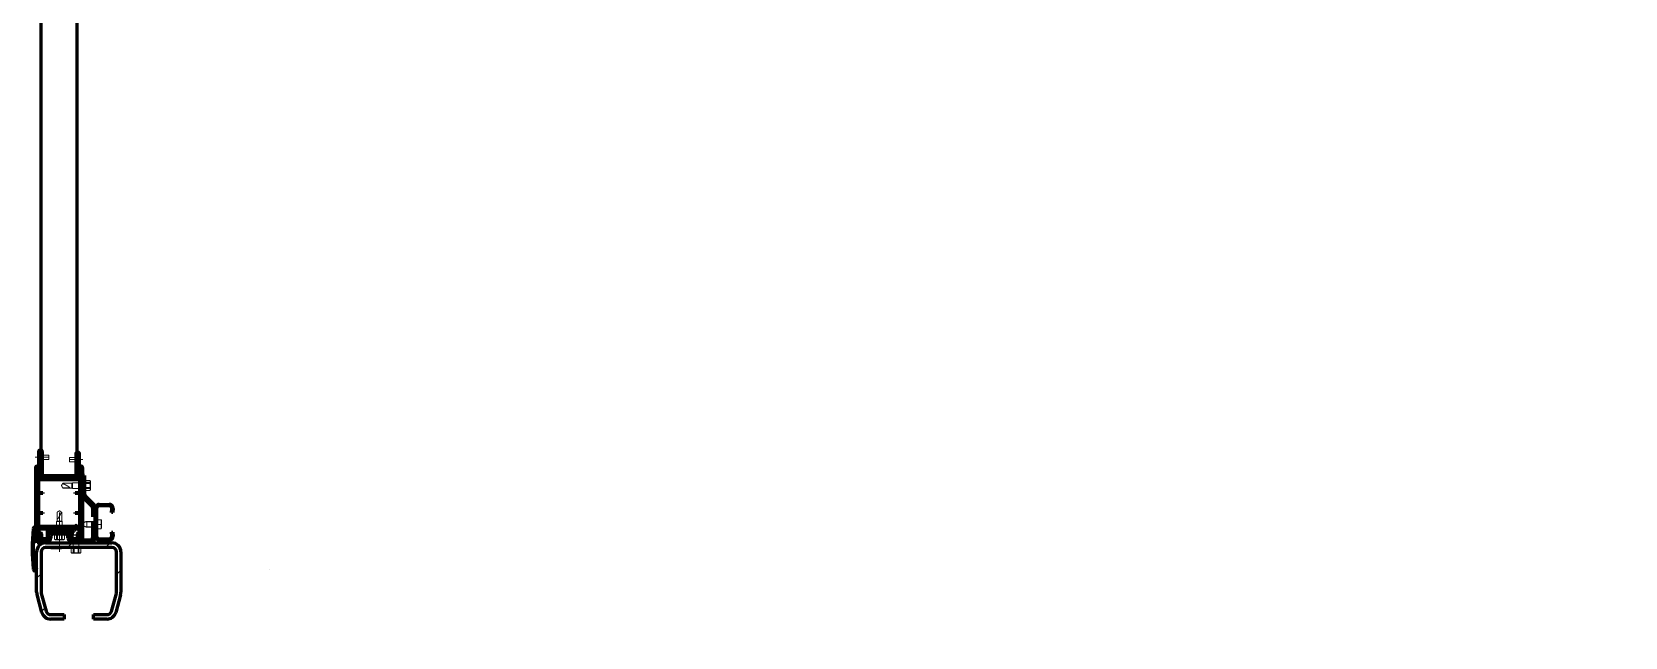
# Model space of a CAD drawing. Header units: millimetres. Extents: x 0 to 841, y 0 to 594.
# Drawn here: x 663.3 to 841, y 305.1 to 372.6 of the extents above; entities that cross this region are included whole.
import ezdxf

# ---------------------------------------------------------------- set-up
doc = ezdxf.new("R2010")
doc.units = ezdxf.units.MM
for name, pattern in [('K5LT_AXLED', [19.5, 15, -1.5, 1.5, -1.5]), ('K5LT_BASIC', [0]), ('K5LT_CHAIN_LINE_WITH_2_POINTS', [12, 4, -2, 1, -2, 1, -2]), ('K5LT_DASHED', [6, 4, -2]), ('K5LT_THIN', [0])]:
    doc.linetypes.add(name, pattern=pattern)
doc.layers.add('Системный слой', color=7, linetype='Continuous')

# ---------------------------------------------------------------- blocks, each defined once
blk = doc.blocks.new('U65')
at = {"layer": 'Системный слой'}
h = blk.add_hatch(dxfattribs=at)
h.set_pattern_fill('Металл', angle=45, style=0, pattern_type=0)
h.set_pattern_definition([(45, (0, 0), (-2.12132, 2.12132), [])])
h.paths.add_polyline_path([(668.33, 315.11), (672.2, 315.11), (672.47, 315.03), (672.66, 314.82), (672.7, 314.61), (672.7, 310.09), (672.69, 309.96), (672.14, 307.97), (671.99, 307.74), (671.74, 307.61), (671.65, 307.61), (670.15, 307.61), (670.15, 307.11), (671.65, 307.11), (672.04, 307.19), (672.37, 307.41), (672.59, 307.75), (672.62, 307.84), (673.17, 309.83), (673.2, 310.11), (673.2, 314.61), (673.13, 315), (672.9, 315.33), (672.56, 315.54), (672.2, 315.61), (668.33, 315.61)])
h.paths.add_polyline_path([(664.8, 315.11), (667.68, 315.11), (667.68, 315.61), (664.8, 315.61), (664.41, 315.53), (664.09, 315.3), (663.87, 314.97), (663.8, 314.61), (663.8, 310.11), (663.84, 309.84), (664.39, 307.84), (664.57, 307.49), (664.87, 307.23), (665.25, 307.11), (665.35, 307.11), (666.85, 307.11), (666.85, 307.61), (665.35, 307.61), (665.09, 307.69), (664.9, 307.9), (664.87, 307.98), (664.32, 309.98), (664.3, 310.11), (664.3, 314.61), (664.38, 314.88), (664.59, 315.06)])
at = {"layer": 'Системный слой', "color": 5, "linetype": 'K5LT_BASIC', "lineweight": 60, "true_color": 0x0000ff}
for p, q in [((663.8, 310.11), (663.8, 314.61)), ((664.3, 314.61), (664.3, 310.11)), ((664.8, 315.61), (672.2, 315.61)), ((668, 315.11), (664.8, 315.11)), ((665.38, 315.11), (666.58, 315.11)), ((672.2, 315.11), (668, 315.11)), ((672.7, 310.09), (672.7, 314.61)), ((673.2, 314.61), (673.2, 310.11)), ((664.39, 307.84), (663.84, 309.84)), ((664.32, 309.98), (664.87, 307.98)), ((672.14, 307.97), (672.69, 309.96)), ((673.17, 309.83), (672.62, 307.84)), ((665.35, 307.61), (666.85, 307.61)), ((666.85, 307.61), (666.85, 307.11)), ((670.15, 307.11), (670.15, 307.61)), ((670.15, 307.61), (671.65, 307.61)), ((666.85, 307.11), (665.35, 307.11)), ((671.65, 307.11), (670.15, 307.11))]:
    blk.add_line(p, q, dxfattribs=at)
at = {"layer": 'Системный слой', "color": 7, "linetype": 'K5LT_CHAIN_LINE_WITH_2_POINTS', "lineweight": 18}
for p, q in [((663.8, 313.01), (663.8, 313.02)), ((664.3, 313.07), (664.3, 313.06))]:
    blk.add_line(p, q, dxfattribs=at)
at = {"layer": 'Системный слой', "color": 7, "linetype": 'K5LT_THIN', "lineweight": 18}
blk.add_line((672.69, 313.07), (672.69, 313.06), dxfattribs=at)
at = {"layer": 'Системный слой', "color": 5, "linetype": 'K5LT_BASIC', "lineweight": 60, "true_color": 0x0000ff}
for centre, radius, start, end in [((664.8, 314.61), 1, 90, 180), ((664.8, 314.61), 0.5, 90, 180), ((672.2, 314.61), 1, 0, 90), ((672.2, 314.61), 0.5, 0, 90), ((664.8, 310.11), 1, 180, 195.3763), ((664.8, 310.11), 0.5, 180, 195.3763), ((672.2, 310.09), 0.5, 344.5114, 0), ((672.2, 310.09), 1, 344.5114, 0.873), ((665.35, 308.11), 1, 195.3763, 270), ((665.35, 308.11), 0.5, 195.3763, 270), ((671.65, 308.11), 0.5, 270, 344.5114), ((671.65, 308.11), 1, 270, 344.5114)]:
    blk.add_arc(centre, radius, start, end, dxfattribs=at)
at = {"layer": 'Системный слой', "color": 7, "linetype": 'K5LT_CHAIN_LINE_WITH_2_POINTS', "lineweight": 18}
for centre, start, end in [((664.79, 310.21), 180, 195.3763), ((672.2, 310.11), 344.6237, 0)]:
    blk.add_arc(centre, 0.5, start, end, dxfattribs=at)
blk = doc.blocks.new('U66')
at = {"layer": 'Системный слой'}
h = blk.add_hatch(dxfattribs=at)
h.set_pattern_fill('Металл', angle=45, style=0, pattern_type=0)
h.set_pattern_definition([(45, (0, 0), (-0.7071068, 0.7071068), [])])
h.paths.add_polyline_path([(665.99, 316.61), (665.99, 316.91), (665.64, 316.91), (665.6, 316.91), (665.61, 316.89), (665.66, 316.84), (665.72, 316.78), (665.69, 316.66), (665.64, 316.61), (665.64, 316.61)])
h.paths.add_polyline_path([(666.69, 316.61), (666.99, 316.61), (666.93, 316.67), (666.93, 316.76), (666.99, 316.83), (666.99, 316.91), (666.99, 316.91), (666.69, 316.91)])
at = {"layer": 'Системный слой', "color": 5, "linetype": 'K5LT_BASIC', "lineweight": 60, "true_color": 0x0000ff}
for p, q in [((668.84, 322.35), (669.15, 322.35)), ((669.15, 323.11), (668.85, 323.11)), ((668.85, 322.61), (668.85, 323.11)), ((668.85, 322.61), (668.85, 322.32)), ((669.15, 323.11), (669.15, 322.61)), ((669.15, 322.61), (669.15, 321.06)), ((668.85, 321.69), (668.85, 321.06)), ((668.85, 321.66), (669.15, 321.66)), ((669.02, 320.63), (669.96, 319.7)), ((669.23, 320.84), (670.17, 319.91)), ((670.04, 319.48), (670.04, 318.52)), ((670.34, 319.48), (670.34, 318.52)), ((670.35, 318.52), (670.35, 319.66)), ((666.03, 316.91), (665.64, 316.91)), ((666.99, 316.61), (665.64, 316.61)), ((665.99, 316.61), (665.99, 316.91)), ((666.99, 316.91), (666.66, 316.91)), ((666.69, 316.61), (666.69, 316.91)), ((670.04, 317.89), (670.04, 316.21)), ((670.34, 316.33), (670.34, 317.89)), ((670.34, 317.89), (670.34, 316.21)), ((663.84, 315.61), (663.84, 315.91)), ((663.84, 315.91), (664.84, 315.91)), ((664.34, 315.61), (663.84, 315.61)), ((663.92, 315.91), (664.42, 315.91)), ((664.84, 315.61), (664.34, 315.61)), ((665.09, 316.36), (665.09, 316.16)), ((665.39, 316.36), (665.39, 316.16)), ((667.29, 316.16), (667.29, 316.31)), ((667.59, 316.16), (667.59, 316.31)), ((667.88, 315.91), (667.84, 315.91)), ((667.88, 315.61), (667.84, 315.61)), ((669.74, 315.91), (668.51, 315.91)), ((669.74, 315.61), (668.51, 315.61))]:
    blk.add_line(p, q, dxfattribs=at)
at = {"layer": 'Системный слой', "color": 30, "linetype": 'K5LT_AXLED', "lineweight": 18, "true_color": 0xff8000}
blk.add_line((666.34, 319.01), (666.34, 314.61), dxfattribs=at)
blk.add_line((666.34, 319.01), (666.34, 314.61), dxfattribs=at)
blk.add_line((666.34, 319.01), (666.34, 314.61), dxfattribs=at)
at = {"layer": 'Системный слой', "color": 5, "linetype": 'K5LT_BASIC', "lineweight": 60, "true_color": 0x0000ff}
for centre, radius, start, end in [((669.45, 321.06), 0.6, 180, 225), ((669.45, 321.06), 0.3, 180, 225), ((669.74, 319.48), 0.3, 0, 45), ((669.74, 319.48), 0.6, 0, 45), ((665.64, 316.36), 0.55, 90, 180), ((665.64, 316.36), 0.25, 90, 180), ((666.99, 316.31), 0.6, 0, 90), ((666.99, 316.31), 0.3, 0, 90), ((664.84, 316.16), 0.55, 270, 0), ((664.84, 316.16), 0.25, 270, 0), ((667.84, 316.16), 0.55, 180, 270), ((667.84, 316.16), 0.25, 180, 270), ((669.74, 316.21), 0.6, 270, 0), ((669.74, 316.21), 0.3, 270, 0)]:
    blk.add_arc(centre, radius, start, end, dxfattribs=at)
for points, knots in [([(668.84, 321.22), (668.87, 321.27), (668.9, 321.3), (668.94, 321.32), (668.97, 321.33), (669.01, 321.32), (669.05, 321.32), (669.08, 321.32), (669.12, 321.31), (669.15, 321.31)], [0, 0, 0, 0, 1, 1, 1, 2, 2, 2, 3, 3, 3, 3]), ([(665.64, 316.61), (665.72, 316.68), (665.74, 316.74), (665.72, 316.78), (665.71, 316.8), (665.68, 316.82), (665.66, 316.84), (665.64, 316.86), (665.62, 316.87), (665.61, 316.89), (665.6, 316.9), (665.6, 316.9), (665.6, 316.91)], [0, 0, 0, 0, 1, 1, 1, 2, 2, 2, 3, 3, 3, 4, 4, 4, 4]), ([(666.99, 316.91), (666.99, 316.91), (666.99, 316.91), (666.99, 316.91), (666.99, 316.88), (667, 316.85), (666.99, 316.83), (666.98, 316.8), (666.94, 316.79), (666.93, 316.76), (666.92, 316.73), (666.92, 316.7), (666.93, 316.67), (666.94, 316.65), (666.96, 316.62), (666.99, 316.61)], [0, 0, 0, 0, 1, 1, 1, 2, 2, 2, 3, 3, 3, 4, 4, 4, 5, 5, 5, 5])]:
    blk.add_open_spline(points, degree=3, knots=knots, dxfattribs=at)
blk = doc.blocks.new('U67')
at = {"layer": 'Системный слой'}
h = blk.add_hatch(dxfattribs=at)
h.set_pattern_fill('Металл', angle=135, style=0, pattern_type=0)
h.set_pattern_definition([(135, (0, 0), (-2.12132, -2.12132), [])])
h.paths.add_polyline_path([(672.34, 316.36), (672.31, 316.81), (672.15, 316.81), (672.19, 316.35), (672.11, 316.15), (671.92, 316.06), (671.89, 316.06), (670.79, 316.06), (670.59, 316.14), (670.5, 316.33), (670.49, 316.36), (670.49, 319.46), (670.57, 319.66), (670.76, 319.76), (670.79, 319.76), (671.89, 319.76), (672.1, 319.68), (672.19, 319.49), (672.19, 319.46), (672.15, 319.01), (672.31, 319.01), (672.34, 319.46), (672.27, 319.71), (672.06, 319.88), (671.89, 319.91), (670.79, 319.91), (670.54, 319.83), (670.38, 319.62), (670.34, 319.46), (670.34, 316.36), (670.42, 316.1), (670.63, 315.94), (670.79, 315.91), (671.89, 315.91), (672.15, 315.99), (672.31, 316.19)])
at = {"layer": 'Системный слой', "color": 5, "linetype": 'K5LT_BASIC', "lineweight": 60, "true_color": 0x0000ff}
for p, q in [((670.34, 316.36), (670.34, 319.46)), ((670.49, 319.46), (670.49, 316.36)), ((670.79, 319.91), (671.89, 319.91)), ((671.89, 319.76), (670.79, 319.76)), ((672.15, 319.01), (672.19, 319.46)), ((672.31, 319.01), (672.15, 319.01)), ((672.34, 319.46), (672.31, 319.01)), ((672.19, 316.35), (672.15, 316.81)), ((672.15, 316.81), (672.31, 316.81)), ((672.31, 316.81), (672.34, 316.36)), ((670.79, 316.06), (671.89, 316.06)), ((671.89, 315.91), (670.79, 315.91))]:
    blk.add_line(p, q, dxfattribs=at)
for centre, radius, start, end in [((670.79, 319.46), 0.45, 90, 180), ((670.79, 319.46), 0.3, 90, 180), ((671.89, 319.46), 0.45, 0, 90), ((671.89, 319.46), 0.3, 1.1247, 90), ((670.79, 316.36), 0.45, 180, 270), ((670.79, 316.36), 0.3, 180, 270), ((671.89, 316.36), 0.45, 270, 0), ((671.89, 316.36), 0.3, 270, 358.8753)]:
    blk.add_arc(centre, radius, start, end, dxfattribs=at)
blk = doc.blocks.new('U69')
at = {"layer": 'Системный слой', "color": 30, "linetype": 'K5LT_AXLED', "lineweight": 18, "true_color": 0xff8000}
for p, q in [((666.71, 322.28), (666.57, 322.01)), ((666.71, 321.73), (666.57, 322.01)), ((667.74, 322.28), (666.71, 322.28)), ((666.71, 322.28), (666.71, 322.21)), ((666.71, 321.76), (666.71, 321.73)), ((667.74, 321.73), (666.71, 321.73)), ((667.78, 322.32), (667.74, 322.28)), ((667.74, 321.73), (667.74, 322.28)), ((667.78, 321.69), (667.74, 321.73)), ((669.15, 322.32), (667.78, 322.32)), ((667.78, 322.32), (667.78, 321.69)), ((669.27, 322.56), (669.74, 322.56)), ((669.27, 322.55), (669.74, 322.55)), ((669.27, 322.33), (669.74, 322.33)), ((669.27, 322.24), (669.74, 322.24)), ((669.27, 321.78), (669.74, 321.78)), ((669.74, 322.56), (669.8, 322.46)), ((669.74, 322.55), (669.74, 322.56)), ((669.74, 322.24), (669.74, 322.33)), ((669.74, 321.69), (669.74, 321.78)), ((669.15, 321.69), (667.78, 321.69)), ((669.15, 321.36), (669.27, 321.36)), ((669.27, 321.69), (669.74, 321.69)), ((669.27, 321.46), (669.74, 321.46)), ((669.27, 321.46), (669.74, 321.46)), ((669.74, 321.46), (669.8, 321.56)), ((669.74, 321.46), (669.74, 321.46))]:
    blk.add_line(p, q, dxfattribs=at)
for points, knots in [([(666.57, 322.01), (666.57, 322.02), (666.58, 322.04), (666.6, 322.06), (666.61, 322.09), (666.63, 322.11), (666.64, 322.14), (666.66, 322.16), (666.67, 322.18), (666.69, 322.2), (666.7, 322.21), (666.71, 322.21)], [0, 0, 0, 0, 1.504176, 2.392626, 3.46464, 4.710724, 6.206453, 7.620947, 8.883179, 9.895758, 12, 12, 12, 12]), ([(666.71, 321.76), (666.7, 321.77), (666.68, 321.81), (666.65, 321.86), (666.62, 321.91), (666.6, 321.95), (666.58, 321.98), (666.57, 322.01)], [0, 0, 0, 0, 1.82277, 3.891909, 4.975416, 6.027865, 8, 8, 8, 8]), ([(666.71, 322.21), (666.75, 322.2), (666.82, 322.17), (666.92, 322.13), (667.01, 322.09), (667.11, 322.04), (667.19, 321.99), (667.25, 321.96), (667.29, 321.93), (667.32, 321.91), (667.34, 321.9), (667.37, 321.88), (667.39, 321.87), (667.41, 321.86), (667.42, 321.85), (667.44, 321.84), (667.45, 321.83), (667.46, 321.82), (667.47, 321.81), (667.48, 321.8), (667.48, 321.8), (667.49, 321.79), (667.49, 321.79), (667.49, 321.78), (667.49, 321.78), (667.49, 321.78), (667.49, 321.77), (667.49, 321.77), (667.49, 321.77), (667.48, 321.76), (667.47, 321.76), (667.47, 321.76), (667.46, 321.75), (667.45, 321.75), (667.43, 321.75), (667.42, 321.75), (667.4, 321.75), (667.38, 321.75), (667.35, 321.74), (667.32, 321.74), (667.28, 321.74), (667.25, 321.74), (667.21, 321.74), (667.17, 321.74), (667.14, 321.74), (667.09, 321.74), (667.04, 321.74), (666.96, 321.75), (666.85, 321.75), (666.76, 321.75), (666.71, 321.76)], [0, 0, 0, 0, 3.695674, 6.493974, 9.736498, 13.007954, 15.764358, 17.743186, 19.110548, 20.060766, 20.959179, 21.769647, 22.543978, 23.218085, 23.828109, 24.346105, 24.836155, 25.252922, 25.624352, 26.024358, 26.379929, 26.691066, 26.874208, 27.047701, 27.238697, 27.448683, 27.667991, 27.867967, 28.079474, 28.320733, 28.601801, 28.89542, 29.204128, 29.546194, 29.941906, 30.417557, 30.96798, 31.628115, 32.389595, 33.304905, 34.368495, 35.451313, 36.479219, 37.489156, 38.581158, 39.912937, 41.402425, 43.125267, 46.873525, 51, 51, 51, 51]), ([(669.74, 322.33), (669.74, 322.34), (669.75, 322.36), (669.76, 322.38), (669.76, 322.4), (669.77, 322.42), (669.77, 322.44), (669.77, 322.46), (669.76, 322.48), (669.76, 322.5), (669.75, 322.52), (669.74, 322.54), (669.74, 322.55)], [0, 0, 0, 0, 2.165084, 3.247765, 4.330633, 5.413593, 6.496834, 7.58026, 8.663966, 9.747765, 10.83175, 13, 13, 13, 13]), ([(669.77, 322.01), (669.77, 322.03), (669.77, 322.05), (669.76, 322.1), (669.76, 322.13), (669.75, 322.18), (669.74, 322.22), (669.74, 322.24)], [0, 0, 0, 0, 2, 3, 4.333333, 6, 8, 8, 8, 8]), ([(669.74, 321.78), (669.74, 321.8), (669.75, 321.83), (669.76, 321.88), (669.76, 321.92), (669.77, 321.96), (669.77, 321.99), (669.77, 322.01)], [0, 0, 0, 0, 2, 3.666667, 5, 6, 8, 8, 8, 8]), ([(669.74, 321.46), (669.74, 321.47), (669.75, 321.49), (669.76, 321.52), (669.76, 321.54), (669.77, 321.55), (669.77, 321.57), (669.77, 321.59), (669.76, 321.61), (669.76, 321.63), (669.75, 321.66), (669.74, 321.68), (669.74, 321.69)], [0, 0, 0, 0, 2.165084, 3.247765, 4.330633, 5.413593, 6.496834, 7.58026, 8.663966, 9.747765, 10.83175, 13, 13, 13, 13])]:
    blk.add_open_spline(points, degree=3, knots=knots, dxfattribs=at)
blk.add_open_spline([(669.8, 321.56), (669.8, 322.01), (669.8, 322.46)], degree=1, dxfattribs=at)
blk = doc.blocks.new('U68')
at = {"layer": 'Системный слой', "color": 30, "linetype": 'K5LT_AXLED', "lineweight": 18, "true_color": 0xff8000}
blk.add_line((669.15, 322.66), (669.27, 322.66), dxfattribs=at)
for points, knots in [([(669.15, 321.36), (669.15, 321.69), (669.15, 322.32), (669.15, 322.66)], [0, 0, 3.35, 9.65, 13, 13]), ([(669.27, 321.36), (669.27, 321.46), (669.27, 322.56), (669.27, 322.66)], [0, 0, 1, 12, 13, 13])]:
    blk.add_open_spline(points, degree=1, knots=knots, dxfattribs=at)
at = {"layer": 'Системный слой'}
blk.add_blockref('U69', (0, 0), dxfattribs=at)
blk = doc.blocks.new('U71')
at = {"layer": 'Системный слой', "color": 30, "linetype": 'K5LT_AXLED', "lineweight": 18, "true_color": 0xff8000}
for p, q in [((666.07, 319.04), (666.34, 319.19)), ((666.07, 318.02), (666.07, 319.04)), ((666.09, 319.04), (666.07, 319.04)), ((666.62, 319.04), (666.34, 319.19)), ((666.62, 319.04), (666.55, 319.04)), ((666.62, 318.02), (666.62, 319.04)), ((665.69, 316.61), (665.69, 316.49)), ((665.79, 316.49), (665.79, 316.02)), ((665.8, 316.49), (665.8, 316.02)), ((666.03, 317.98), (666.07, 318.02)), ((666.03, 316.61), (666.03, 317.98)), ((666.66, 317.98), (666.03, 317.98)), ((666.03, 316.49), (666.03, 316.02)), ((666.07, 318.02), (666.62, 318.02)), ((666.12, 316.49), (666.12, 316.02)), ((666.57, 316.49), (666.57, 316.02)), ((666.66, 317.98), (666.62, 318.02)), ((666.66, 316.61), (666.66, 317.98)), ((666.66, 316.49), (666.66, 316.02)), ((666.89, 316.49), (666.89, 316.02)), ((666.89, 316.49), (666.89, 316.02)), ((665.79, 316.02), (665.89, 315.96)), ((665.79, 316.02), (665.8, 316.02)), ((666.03, 316.02), (666.12, 316.02)), ((666.57, 316.02), (666.66, 316.02)), ((666.89, 316.02), (666.79, 315.96)), ((666.89, 316.02), (666.89, 316.02))]:
    blk.add_line(p, q, dxfattribs=at)
for points, knots in [([(666.55, 319.04), (666.54, 319), (666.51, 318.94), (666.47, 318.84), (666.43, 318.74), (666.38, 318.65), (666.33, 318.57), (666.3, 318.51), (666.27, 318.47), (666.25, 318.43), (666.24, 318.41), (666.22, 318.39), (666.21, 318.36), (666.19, 318.35), (666.18, 318.33), (666.17, 318.32), (666.16, 318.31), (666.16, 318.3), (666.15, 318.29), (666.14, 318.28), (666.13, 318.27), (666.13, 318.27), (666.13, 318.27), (666.12, 318.26), (666.12, 318.26), (666.11, 318.26), (666.11, 318.26), (666.11, 318.26), (666.1, 318.27), (666.1, 318.27), (666.1, 318.28), (666.09, 318.29), (666.09, 318.3), (666.09, 318.31), (666.09, 318.32), (666.09, 318.34), (666.09, 318.36), (666.08, 318.38), (666.08, 318.4), (666.08, 318.44), (666.08, 318.47), (666.08, 318.51), (666.08, 318.54), (666.08, 318.58), (666.08, 318.62), (666.08, 318.66), (666.08, 318.72), (666.08, 318.8), (666.09, 318.91), (666.09, 318.99), (666.09, 319.04)], [0, 0, 0, 0, 3.695674, 6.493974, 9.736498, 13.007954, 15.764358, 17.743186, 19.110548, 20.060766, 20.959179, 21.769647, 22.543978, 23.218085, 23.828109, 24.346105, 24.836155, 25.252922, 25.624352, 26.024358, 26.379929, 26.691066, 26.874208, 27.047701, 27.238697, 27.448683, 27.667991, 27.867967, 28.079474, 28.320733, 28.601801, 28.89542, 29.204128, 29.546194, 29.941906, 30.417557, 30.96798, 31.628115, 32.389595, 33.304905, 34.368495, 35.451313, 36.479219, 37.489156, 38.581158, 39.912937, 41.402425, 43.125267, 46.873525, 51, 51, 51, 51]), ([(666.09, 319.04), (666.11, 319.05), (666.15, 319.08), (666.2, 319.11), (666.24, 319.13), (666.29, 319.16), (666.32, 319.18), (666.34, 319.19)], [0, 0, 0, 0, 1.82277, 3.891909, 4.975416, 6.027865, 8, 8, 8, 8]), ([(666.34, 319.19), (666.36, 319.18), (666.37, 319.17), (666.4, 319.16), (666.42, 319.14), (666.45, 319.13), (666.48, 319.11), (666.5, 319.09), (666.52, 319.08), (666.53, 319.06), (666.54, 319.05), (666.55, 319.04)], [0, 0, 0, 0, 1.504176, 2.392626, 3.46464, 4.710724, 6.206453, 7.620947, 8.883179, 9.895758, 12, 12, 12, 12]), ([(665.8, 316.02), (665.81, 316.01), (665.83, 316), (665.85, 315.99), (665.87, 315.99), (665.89, 315.99), (665.91, 315.99), (665.93, 315.99), (665.95, 315.99), (665.97, 315.99), (665.99, 316), (666.01, 316.01), (666.03, 316.02)], [0, 0, 0, 0, 2.165084, 3.247765, 4.330633, 5.413593, 6.496834, 7.58026, 8.663966, 9.747765, 10.83175, 13, 13, 13, 13]), ([(666.12, 316.02), (666.13, 316.01), (666.17, 316), (666.22, 316), (666.25, 315.99), (666.3, 315.99), (666.33, 315.99), (666.34, 315.99)], [0, 0, 0, 0, 2, 3.666667, 5, 6, 8, 8, 8, 8]), ([(666.34, 315.99), (666.36, 315.99), (666.39, 315.99), (666.43, 315.99), (666.47, 316), (666.52, 316), (666.55, 316.01), (666.57, 316.02)], [0, 0, 0, 0, 2, 3, 4.333333, 6, 8, 8, 8, 8]), ([(666.66, 316.02), (666.68, 316.01), (666.69, 316), (666.72, 315.99), (666.74, 315.99), (666.76, 315.99), (666.78, 315.99), (666.8, 315.99), (666.82, 315.99), (666.84, 315.99), (666.86, 316), (666.88, 316.01), (666.89, 316.02)], [0, 0, 0, 0, 2.165084, 3.247765, 4.330633, 5.413593, 6.496834, 7.58026, 8.663966, 9.747765, 10.83175, 13, 13, 13, 13])]:
    blk.add_open_spline(points, degree=3, knots=knots, dxfattribs=at)
blk.add_open_spline([(665.89, 315.96), (666.34, 315.96), (666.79, 315.96)], degree=1, dxfattribs=at)
blk = doc.blocks.new('U70')
at = {"layer": 'Системный слой', "color": 30, "linetype": 'K5LT_AXLED', "lineweight": 18, "true_color": 0xff8000}
blk.add_line((666.99, 316.61), (666.99, 316.49), dxfattribs=at)
for points, knots in [([(665.69, 316.61), (666.03, 316.61), (666.66, 316.61), (666.99, 316.61)], [0, 0, 3.35, 9.65, 13, 13]), ([(665.69, 316.49), (665.79, 316.49), (666.89, 316.49), (666.99, 316.49)], [0, 0, 1, 12, 13, 13])]:
    blk.add_open_spline(points, degree=1, knots=knots, dxfattribs=at)
at = {"layer": 'Системный слой'}
blk.add_blockref('U71', (0, 0), dxfattribs=at)
at = {"flags": 1}
for tag, p in [('DATA', (665.69, 305.96)), ('DATA', (665.69, 295.96)), ('DATA', (665.69, 285.96)), ('DATA', (665.69, 275.96)), ('DATA', (665.69, 265.96)), ('DATA', (665.69, 255.96)), ('DATA', (665.69, 245.96)), ('DATA', (665.69, 235.96)), ('DATA', (665.69, 225.96)), ('DATA', (665.69, 215.96)), ('DATA', (665.69, 205.96)), ('DATA', (665.69, 195.96)), ('DATA', (665.69, 185.96)), ('DATA', (665.69, 175.96)), ('DATA', (665.69, 165.96)), ('DATA', (665.69, 155.96)), ('DATA', (665.69, 145.96)), ('DATA', (665.69, 135.96)), ('DATA', (665.69, 125.96)), ('DATA', (665.69, 115.96)), ('DATA', (665.69, 105.96)), ('DATA', (665.69, 95.96)), ('DATA', (665.69, 85.96)), ('DATA', (665.69, 75.96)), ('DATA', (665.69, 65.96)), ('DATA', (665.69, 55.96)), ('DATA', (665.69, 45.96)), ('DATA', (665.69, 35.96)), ('DATA', (665.69, 25.96)), ('DATA', (665.69, 15.96)), ('DATA', (665.69, 5.96)), ('DATA', (665.69, -4.04)), ('DATA', (665.69, -14.04)), ('DATA', (665.69, -24.04)), ('DATA', (665.69, -34.04)), ('DATA', (665.69, -44.04)), ('DATA', (665.69, -54.04)), ('DATA', (665.69, -64.04)), ('DATA', (665.69, -74.04)), ('DATA', (665.69, -84.04)), ('DATA', (665.69, -94.04)), ('DATA', (665.69, -104.04)), ('DATA', (665.69, -114.04)), ('DATA', (665.69, -124.04)), ('DATA', (665.69, -134.04)), ('DATA', (665.69, -144.04)), ('DATA', (665.69, -154.04)), ('DATA', (665.69, -164.04)), ('DATA', (665.69, -174.04)), ('DATA', (665.69, -184.04)), ('DATA', (665.69, -194.04)), ('DATA', (665.69, -204.04)), ('DATA', (665.69, -214.04)), ('DATA', (665.69, -224.04)), ('DATA', (665.69, -234.04)), ('DATA', (665.69, -244.04)), ('DATA', (665.69, -254.04)), ('DATA', (665.69, -264.04)), ('DATA', (665.69, -274.04)), ('DATA', (665.69, -284.04)), ('DATA', (665.69, -294.04)), ('DATA', (665.69, -304.04)), ('DATA', (665.69, -314.04)), ('DATA', (665.69, -324.04)), ('DATA', (665.69, -334.04)), ('DATA', (665.69, -344.04)), ('DATA', (665.69, -354.04)), ('DATA', (665.69, -364.04)), ('DATA', (665.69, -374.04)), ('DATA', (665.69, -384.04)), ('DATA', (665.69, -394.04)), ('DATA', (665.69, -404.04)), ('DATA', (665.69, -414.04)), ('DATA', (665.69, -424.04)), ('DATA', (665.69, -434.04)), ('DATA', (665.69, -444.04)), ('DATA', (665.69, -454.04)), ('DATA', (665.69, -464.04)), ('DATA', (665.69, -474.04)), ('DATA', (665.69, -484.04)), ('DATA', (665.69, -494.04)), ('DATA', (665.69, -504.04)), ('DATA', (665.69, -514.04)), ('DATA', (665.69, -524.04)), ('DATA', (665.69, -534.04)), ('DATA', (665.69, -544.04)), ('DATA', (665.69, -554.04)), ('DATA', (665.69, -564.04)), ('DATA', (665.69, -574.04)), ('DATA', (665.69, -584.04)), ('DATA', (665.69, -594.04)), ('DATA', (665.69, -604.04)), ('DATA', (665.69, -614.04)), ('DATA', (665.69, -624.04)), ('DATA', (665.69, -634.04)), ('DATA', (665.69, -644.04)), ('DATA', (665.69, -654.04)), ('DATA', (665.69, -664.04)), ('DATA', (665.69, -674.04)), ('DATA', (665.69, -684.04)), ('DATA', (665.69, -694.04)), ('DATA', (665.69, -704.04)), ('DATA', (665.69, -714.04)), ('DATA', (665.69, -724.04)), ('DATA', (665.69, -734.04)), ('DATA', (665.69, -744.04)), ('DATA', (665.69, -754.04)), ('DATA', (665.69, -764.04)), ('DATA', (665.69, -774.04)), ('DATA', (665.69, -784.04)), ('DATA', (665.69, -794.04)), ('DATA', (665.69, -804.04)), ('DATA', (665.69, -814.04)), ('DATA', (665.69, -824.04)), ('DATA', (665.69, -834.04)), ('DATA', (665.69, -844.04)), ('DATA', (665.69, -854.04)), ('DATA', (665.69, -864.04)), ('DATA', (665.69, -874.04)), ('DATA', (665.69, -884.04)), ('DATA', (665.69, -894.04)), ('DATA', (665.69, -904.04)), ('DATA', (665.69, -914.04)), ('DATA', (665.69, -924.04)), ('DATA', (665.69, -934.04)), ('DATA', (665.69, -944.04)), ('DATA', (665.69, -954.04)), ('DATA', (665.69, -964.04)), ('DATA', (665.69, -974.04)), ('DATA', (665.69, -984.04)), ('DATA', (665.69, -994.04)), ('SHAFT_MATERIAL', (665.69, -1004.04)), ('SHAFT_PARAM', (665.69, -1014.04)), ('STAGE_PARAM', (665.69, -1024.04)), ('STAGE_PARAM', (665.69, -1034.04))]:
    blk.add_attdef(tag, p, '', height=2.5, dxfattribs=at)
blk = doc.blocks.new('U73')
at = {"layer": 'Системный слой', "color": 30, "linetype": 'K5LT_AXLED', "lineweight": 18, "true_color": 0xff8000}
for p, q in [((667.88, 316.48), (667.92, 316.52)), ((667.88, 315.11), (667.88, 316.48)), ((668.51, 316.48), (667.88, 316.48)), ((667.92, 317.54), (668.2, 317.69)), ((667.92, 316.52), (667.92, 317.54)), ((667.94, 317.54), (667.92, 317.54)), ((667.92, 316.52), (668.47, 316.52)), ((668.47, 317.54), (668.2, 317.69)), ((668.47, 317.54), (668.4, 317.54)), ((668.47, 316.52), (668.47, 317.54)), ((668.51, 316.48), (668.47, 316.52)), ((668.51, 315.11), (668.51, 316.48)), ((667.54, 315.11), (667.54, 314.99)), ((667.64, 314.99), (667.64, 314.52)), ((667.65, 314.99), (667.65, 314.52)), ((667.88, 314.99), (667.88, 314.52)), ((667.97, 314.99), (667.97, 314.52)), ((668.42, 314.99), (668.42, 314.52)), ((668.51, 314.99), (668.51, 314.52)), ((668.74, 314.99), (668.74, 314.52)), ((668.74, 314.99), (668.74, 314.52)), ((667.64, 314.52), (667.74, 314.46)), ((667.64, 314.52), (667.65, 314.52)), ((667.88, 314.52), (667.97, 314.52)), ((668.42, 314.52), (668.51, 314.52)), ((668.74, 314.52), (668.64, 314.46)), ((668.74, 314.52), (668.74, 314.52))]:
    blk.add_line(p, q, dxfattribs=at)
for points, knots in [([(668.4, 317.54), (668.39, 317.5), (668.36, 317.44), (668.32, 317.34), (668.28, 317.24), (668.23, 317.15), (668.18, 317.07), (668.15, 317.01), (668.12, 316.97), (668.1, 316.93), (668.09, 316.91), (668.07, 316.89), (668.06, 316.87), (668.04, 316.85), (668.03, 316.83), (668.02, 316.82), (668.01, 316.81), (668.01, 316.8), (668, 316.79), (667.99, 316.78), (667.99, 316.77), (667.98, 316.77), (667.98, 316.77), (667.97, 316.76), (667.97, 316.76), (667.96, 316.76), (667.96, 316.76), (667.96, 316.76), (667.95, 316.77), (667.95, 316.77), (667.95, 316.78), (667.94, 316.79), (667.94, 316.8), (667.94, 316.81), (667.94, 316.82), (667.94, 316.84), (667.94, 316.86), (667.93, 316.88), (667.93, 316.9), (667.93, 316.94), (667.93, 316.97), (667.93, 317.01), (667.93, 317.04), (667.93, 317.08), (667.93, 317.12), (667.93, 317.16), (667.93, 317.22), (667.94, 317.3), (667.94, 317.41), (667.94, 317.49), (667.94, 317.54)], [0, 0, 0, 0, 3.695674, 6.493974, 9.736498, 13.007954, 15.764358, 17.743186, 19.110548, 20.060766, 20.959179, 21.769647, 22.543978, 23.218085, 23.828109, 24.346105, 24.836155, 25.252922, 25.624352, 26.024358, 26.379929, 26.691066, 26.874208, 27.047701, 27.238697, 27.448683, 27.667991, 27.867967, 28.079474, 28.320733, 28.601801, 28.89542, 29.204128, 29.546194, 29.941906, 30.417557, 30.96798, 31.628115, 32.389595, 33.304905, 34.368495, 35.451313, 36.479219, 37.489156, 38.581158, 39.912937, 41.402425, 43.125267, 46.873525, 51, 51, 51, 51]), ([(667.94, 317.54), (667.96, 317.55), (668, 317.58), (668.05, 317.61), (668.09, 317.63), (668.14, 317.66), (668.17, 317.68), (668.2, 317.69)], [0, 0, 0, 0, 1.82277, 3.891909, 4.975416, 6.027865, 8, 8, 8, 8]), ([(668.2, 317.69), (668.21, 317.68), (668.23, 317.67), (668.25, 317.66), (668.27, 317.64), (668.3, 317.63), (668.33, 317.61), (668.35, 317.59), (668.37, 317.58), (668.38, 317.56), (668.39, 317.55), (668.4, 317.54)], [0, 0, 0, 0, 1.504176, 2.392626, 3.46464, 4.710724, 6.206453, 7.620947, 8.883179, 9.895758, 12, 12, 12, 12]), ([(667.65, 314.52), (667.66, 314.51), (667.68, 314.5), (667.7, 314.49), (667.72, 314.49), (667.74, 314.49), (667.76, 314.49), (667.78, 314.49), (667.8, 314.49), (667.82, 314.49), (667.84, 314.5), (667.86, 314.51), (667.88, 314.52)], [0, 0, 0, 0, 2.165084, 3.247765, 4.330633, 5.413593, 6.496834, 7.58026, 8.663966, 9.747765, 10.83175, 13, 13, 13, 13]), ([(667.97, 314.52), (667.98, 314.51), (668.02, 314.5), (668.07, 314.5), (668.1, 314.49), (668.15, 314.49), (668.17, 314.49), (668.19, 314.49)], [0, 0, 0, 0, 2, 3.666667, 5, 6, 8, 8, 8, 8]), ([(668.19, 314.49), (668.21, 314.49), (668.24, 314.49), (668.28, 314.49), (668.32, 314.5), (668.37, 314.5), (668.4, 314.51), (668.42, 314.52)], [0, 0, 0, 0, 2, 3, 4.333333, 6, 8, 8, 8, 8]), ([(668.51, 314.52), (668.53, 314.51), (668.54, 314.5), (668.57, 314.49), (668.59, 314.49), (668.61, 314.49), (668.63, 314.49), (668.65, 314.49), (668.67, 314.49), (668.68, 314.49), (668.71, 314.5), (668.73, 314.51), (668.74, 314.52)], [0, 0, 0, 0, 2.165084, 3.247765, 4.330633, 5.413593, 6.496834, 7.58026, 8.663966, 9.747765, 10.83175, 13, 13, 13, 13])]:
    blk.add_open_spline(points, degree=3, knots=knots, dxfattribs=at)
blk.add_open_spline([(667.74, 314.46), (668.19, 314.46), (668.64, 314.46)], degree=1, dxfattribs=at)
blk = doc.blocks.new('U72')
at = {"layer": 'Системный слой', "color": 30, "linetype": 'K5LT_AXLED', "lineweight": 18, "true_color": 0xff8000}
blk.add_line((668.84, 315.11), (668.84, 314.99), dxfattribs=at)
for points, knots in [([(667.54, 315.11), (667.88, 315.11), (668.51, 315.11), (668.84, 315.11)], [0, 0, 3.35, 9.65, 13, 13]), ([(667.54, 314.99), (667.64, 314.99), (668.74, 314.99), (668.84, 314.99)], [0, 0, 1, 12, 13, 13])]:
    blk.add_open_spline(points, degree=1, knots=knots, dxfattribs=at)
at = {"layer": 'Системный слой'}
blk.add_blockref('U73', (0, 0), dxfattribs=at)
blk = doc.blocks.new('U74')
at = {"layer": 'Системный слой', "color": 7, "linetype": 'K5LT_DASHED', "lineweight": 18}
for p, q in [((670.49, 318.33), (670.59, 318.33)), ((670.49, 318.33), (670.59, 318.33)), ((670.49, 318.33), (670.59, 318.33)), ((670.49, 318.33), (670.59, 318.33)), ((670.49, 318.33), (670.59, 318.33)), ((670.49, 318.33), (670.59, 318.33)), ((670.49, 318.33), (670.59, 318.33)), ((670.49, 318.33), (670.59, 318.33)), ((670.49, 318.33), (670.59, 318.33)), ((670.49, 318.33), (670.59, 318.33)), ((670.49, 318.33), (670.49, 317.03)), ((670.59, 318.33), (670.59, 317.03)), ((670.59, 318.18), (670.97, 318.18)), ((671.01, 318.18), (670.97, 318.18)), ((671.01, 318.18), (671.04, 318.13)), ((671.01, 318.18), (671.04, 318.13)), ((671.01, 318.18), (671.04, 318.13)), ((671.01, 318.18), (671.04, 318.13)), ((671.01, 318.18), (671.04, 318.13)), ((671.01, 318.18), (671.04, 318.13)), ((671.01, 318.18), (671.04, 318.13)), ((671.01, 318.18), (671.04, 318.13)), ((671.01, 318.18), (671.04, 318.13)), ((671.01, 318.18), (671.04, 318.13)), ((669.22, 317.95), (669.39, 317.95)), ((669.22, 317.42), (669.39, 317.42)), ((670.49, 318), (669.39, 318)), ((669.73, 318), (669.39, 318)), ((669.39, 317.37), (669.39, 318)), ((669.73, 318), (669.39, 318)), ((669.73, 318), (669.39, 318)), ((669.73, 318), (669.39, 318)), ((669.73, 318), (669.39, 318)), ((669.73, 318), (669.39, 318)), ((669.73, 318), (669.39, 318)), ((669.73, 318), (669.39, 318)), ((669.73, 318), (669.39, 318)), ((670.49, 317.95), (669.39, 317.95)), ((669.73, 317.95), (669.39, 317.95)), ((670.49, 317.42), (669.39, 317.42)), ((669.73, 317.42), (669.39, 317.42)), ((670.49, 317.37), (669.39, 317.37)), ((669.73, 317.37), (669.39, 317.37)), ((669.73, 317.37), (669.39, 317.37)), ((669.73, 317.37), (669.39, 317.37)), ((669.73, 317.37), (669.39, 317.37)), ((669.73, 317.37), (669.39, 317.37)), ((669.73, 317.37), (669.39, 317.37)), ((669.73, 317.37), (669.39, 317.37)), ((669.73, 317.37), (669.39, 317.37)), ((669.73, 317.37), (669.39, 317.37)), ((669.99, 318), (669.98, 318)), ((669.99, 318), (669.98, 318)), ((669.99, 318), (669.98, 318)), ((669.99, 318), (669.98, 318)), ((669.99, 318), (669.98, 318)), ((669.99, 318), (669.98, 318)), ((669.99, 318), (669.98, 318)), ((669.99, 318), (669.98, 318)), ((669.99, 318), (669.98, 318)), ((670.49, 317.95), (669.98, 317.95)), ((670.49, 317.42), (669.98, 317.42)), ((669.99, 317.37), (669.98, 317.37)), ((669.99, 317.37), (669.98, 317.37)), ((669.99, 317.37), (669.98, 317.37)), ((669.99, 317.37), (669.98, 317.37)), ((669.99, 317.37), (669.98, 317.37)), ((669.99, 317.37), (669.98, 317.37)), ((669.99, 317.37), (669.98, 317.37)), ((669.99, 317.37), (669.98, 317.37)), ((669.99, 317.37), (669.98, 317.37)), ((669.99, 318.01), (670.49, 318.01)), ((669.99, 318), (669.99, 318.01)), ((669.99, 317.36), (669.99, 317.37)), ((669.99, 317.36), (670.49, 317.36)), ((670.49, 317.03), (670.59, 317.03)), ((670.49, 317.03), (670.59, 317.03)), ((670.49, 317.03), (670.59, 317.03)), ((670.49, 317.03), (670.59, 317.03)), ((670.49, 317.03), (670.59, 317.03)), ((670.49, 317.03), (670.59, 317.03)), ((670.49, 317.03), (670.59, 317.03)), ((670.49, 317.03), (670.59, 317.03)), ((670.49, 317.03), (670.59, 317.03)), ((670.49, 317.03), (670.59, 317.03)), ((670.59, 317.68), (670.97, 317.68)), ((670.59, 317.18), (670.97, 317.18)), ((670.97, 317.18), (671.01, 317.18)), ((671.01, 317.18), (671.04, 317.24)), ((671.01, 317.18), (671.04, 317.24)), ((671.01, 317.18), (671.04, 317.24)), ((671.01, 317.18), (671.04, 317.24)), ((671.01, 317.18), (671.04, 317.24)), ((671.01, 317.18), (671.04, 317.24)), ((671.01, 317.18), (671.04, 317.24)), ((671.01, 317.18), (671.04, 317.24)), ((671.01, 317.18), (671.04, 317.24)), ((671.01, 317.18), (671.04, 317.24)), ((671.04, 317.24), (671.04, 318.13))]:
    blk.add_line(p, q, dxfattribs=at)
for points, knots in [([(670.97, 318.18), (670.97, 318.16), (670.99, 318.13), (671, 318.07), (671.01, 318.01), (671.01, 317.96), (671.01, 317.91), (671.01, 317.87), (671.01, 317.84), (671, 317.8), (670.99, 317.75), (670.98, 317.71), (670.97, 317.68)], [0, 0, 0, 0, 1.549818, 2.992222, 4.610295, 6.008391, 7.059696, 8.058214, 9.015785, 9.985197, 10.97829, 13, 13, 13, 13]), ([(670.97, 317.68), (670.97, 317.68), (670.98, 317.65), (670.99, 317.61), (671, 317.56), (671.01, 317.52), (671.01, 317.48), (671.01, 317.44), (671.01, 317.39), (671.01, 317.34), (671, 317.29), (670.98, 317.24), (670.97, 317.2), (670.97, 317.18)], [0, 0, 0, 0, 0.689736, 2.24922, 3.361884, 4.659091, 5.868388, 6.92782, 8.056313, 9.438689, 11.04297, 12.55346, 14, 14, 14, 14])]:
    blk.add_open_spline(points, degree=3, knots=knots, dxfattribs=at)
for points in [[(668.89, 317.68), (669.02, 317.86), (669.18, 317.96), (669.39, 318)], [(668.89, 317.68), (669.02, 317.86), (669.18, 317.96), (669.39, 318)], [(668.89, 317.68), (669.02, 317.86), (669.18, 317.96), (669.39, 318)], [(668.89, 317.68), (669.02, 317.86), (669.18, 317.96), (669.39, 318)], [(668.89, 317.68), (669.02, 317.86), (669.18, 317.96), (669.39, 318)], [(668.89, 317.68), (669.02, 317.86), (669.18, 317.96), (669.39, 318)], [(668.89, 317.68), (669.02, 317.86), (669.18, 317.96), (669.39, 318)], [(668.89, 317.68), (669.02, 317.86), (669.18, 317.96), (669.39, 318)], [(668.89, 317.68), (669.02, 317.86), (669.18, 317.96), (669.39, 318)], [(668.89, 317.68), (669.02, 317.86), (669.18, 317.96), (669.39, 318)], [(668.89, 317.68), (669.02, 317.51), (669.18, 317.4), (669.39, 317.37)], [(668.89, 317.68), (669.02, 317.51), (669.18, 317.4), (669.39, 317.37)], [(668.89, 317.68), (669.02, 317.51), (669.18, 317.4), (669.39, 317.37)], [(668.89, 317.68), (669.02, 317.51), (669.18, 317.4), (669.39, 317.37)], [(668.89, 317.68), (669.02, 317.51), (669.18, 317.4), (669.39, 317.37)], [(668.89, 317.68), (669.02, 317.51), (669.18, 317.4), (669.39, 317.37)], [(668.89, 317.68), (669.02, 317.51), (669.18, 317.4), (669.39, 317.37)], [(668.89, 317.68), (669.02, 317.51), (669.18, 317.4), (669.39, 317.37)], [(668.89, 317.68), (669.02, 317.51), (669.18, 317.4), (669.39, 317.37)], [(668.89, 317.68), (669.02, 317.51), (669.18, 317.4), (669.39, 317.37)]]:
    blk.add_open_spline(points, degree=3, dxfattribs=at)
blk = doc.blocks.new('U75')
at = {"layer": 'Системный слой', "color": 5, "linetype": 'K5LT_BASIC', "lineweight": 60, "true_color": 0x0000ff}
for p, q in [((663.8, 317.44), (663.72, 317.44)), ((663.72, 317.32), (663.8, 317.32)), ((663.8, 317.32), (663.8, 317.44)), ((664.2, 316.66), (664.09, 316.52)), ((664.13, 316.44), (664.25, 316.44)), ((664.25, 316.44), (664.25, 316.06)), ((664.37, 316.06), (664.37, 316.59)), ((664.96, 316.96), (664.96, 316.24)), ((665.08, 316.24), (665.08, 316.99)), ((665.08, 316.99), (667.63, 316.99)), ((667.6, 317.11), (665.11, 317.11)), ((667.63, 316.99), (667.63, 316.24)), ((667.75, 316.24), (667.75, 316.96)), ((668.33, 316.59), (668.33, 316.06)), ((668.45, 316.06), (668.45, 316.44)), ((668.45, 316.44), (668.58, 316.44)), ((668.61, 316.52), (668.51, 316.66)), ((664.25, 316.06), (663.45, 316.06)), ((663.45, 315.94), (664.78, 315.94)), ((664.78, 316.06), (664.37, 316.06)), ((668.33, 316.06), (667.93, 316.06)), ((667.93, 315.94), (668.7, 315.94)), ((668.8, 316.06), (668.45, 316.06)), ((668.7, 315.94), (668.8, 315.94)), ((668.85, 315.99), (668.85, 316.01)), ((663.75, 313.44), (663.48, 313.44)), ((663.6, 312.69), (663.6, 313.25)), ((663.6, 313.25), (663.73, 313.25)), ((663.73, 313.25), (663.76, 313.13)), ((663.8, 313.14), (663.8, 313.39)), ((663.73, 312.69), (663.6, 312.69)), ((663.72, 312.44), (663.8, 312.44)), ((663.77, 312.8), (663.73, 312.69)), ((663.8, 312.44), (663.8, 312.8))]:
    blk.add_line(p, q, dxfattribs=at)
for centre, radius, start, end in [((684.21, 314.94), 20.91, 173.8718, 186.1282), ((663.72, 317.14), 0.3, 90, 173.8718), ((684.21, 314.94), 20.79, 173.8718, 176.9116), ((663.72, 317.14), 0.18, 90, 173.8718), ((664.13, 316.49), 0.05, 135.1509, 270), ((664.27, 316.59), 0.1, 0, 135.1509), ((665.11, 316.96), 0.15, 90, 180), ((667.6, 316.96), 0.15, 0, 90), ((668.43, 316.59), 0.1, 44.8491, 180), ((668.58, 316.49), 0.05, 270, 44.8491), ((684.21, 314.94), 20.79, 177.2428, 184.1382), ((664.78, 316.24), 0.3, 270, 0), ((664.78, 316.24), 0.18, 270, 0), ((667.93, 316.24), 0.3, 180, 270), ((667.93, 316.24), 0.18, 180, 270), ((668.8, 316.01), 0.05, 0, 90), ((668.8, 315.99), 0.05, 270, 0), ((663.75, 313.39), 0.05, 0, 90), ((663.78, 313.14), 0.02, 194.9164, 0), ((663.78, 312.8), 0.02, 0, 165.0836), ((663.72, 312.74), 0.3, 186.1282, 270)]:
    blk.add_arc(centre, radius, start, end, dxfattribs=at)

msp = doc.modelspace()

# ---------------------------------------------------------------- linework, layer by layer
at = {"layer": 'Системный слой', "color": 5, "linetype": 'K5LT_BASIC', "lineweight": 60, "true_color": 0x0000ff}
for p, q in [((664.3, 325.81), (664.3, 509)), ((668.3, 325.53), (668.3, 506.24)), ((668.6, 322.66), (664, 322.66)), ((664, 322.66), (664, 321.24)), ((666.25, 322.86), (666.3, 322.81)), ((666.3, 322.81), (666.35, 322.86)), ((668.6, 321.24), (668.6, 322.66)), ((664, 321.24), (664.5, 321.24)), ((664.5, 321.11), (664, 321.11)), ((664, 321.11), (664, 319.01)), ((664.5, 321.24), (664.5, 321.11)), ((668.1, 321.11), (668.1, 321.24)), ((668.1, 321.24), (668.6, 321.24)), ((668.6, 321.11), (668.1, 321.11)), ((668.6, 319.01), (668.6, 321.11)), ((664, 319.01), (664.5, 319.01)), ((664.5, 318.88), (664, 318.88)), ((664, 318.88), (664, 317.46)), ((664.5, 319.01), (664.5, 318.88)), ((668.1, 318.88), (668.1, 319.01)), ((668.1, 319.01), (668.6, 319.01)), ((668.6, 318.88), (668.1, 318.88)), ((668.6, 318.23), (668.6, 318.88)), ((668.6, 317.46), (668.6, 318.23)), ((664, 317.46), (668.6, 317.46)), ((666.25, 317.26), (666.3, 317.31)), ((666.3, 317.31), (666.35, 317.26))]:
    msp.add_line(p, q, dxfattribs=at)
at = {"layer": 'Системный слой', "color": 30, "linetype": 'K5LT_AXLED', "lineweight": 18, "true_color": 0xff8000}
for p, q in [((664, 325.36), (664, 325.16)), ((664.13, 325.62), (664.13, 325.16)), ((664.15, 325.62), (664.13, 325.62)), ((664.15, 325.62), (664.15, 325.16)), ((664.15, 325.4), (665.15, 325.4)), ((665.15, 325.4), (665.15, 325.16)), ((668.45, 325.37), (668.45, 324.91)), ((668.45, 325.37), (668.47, 325.37)), ((668.47, 325.37), (668.47, 324.91)), ((665.15, 325.16), (663.65, 325.16)), ((664, 324.96), (664, 325.16)), ((664.13, 324.7), (664.13, 325.16)), ((664.15, 324.7), (664.13, 324.7)), ((664.15, 324.7), (664.15, 325.16)), ((664.15, 324.92), (665.15, 324.92)), ((665.15, 324.92), (665.15, 325.16)), ((668.45, 325.15), (667.45, 325.15)), ((667.45, 325.15), (667.45, 324.91)), ((667.45, 324.67), (667.45, 324.91)), ((667.45, 324.91), (668.95, 324.91)), ((668.45, 324.67), (667.45, 324.67)), ((668.45, 324.45), (668.45, 324.91)), ((668.45, 324.45), (668.47, 324.45)), ((668.47, 324.45), (668.47, 324.91)), ((668.6, 325.11), (668.6, 324.91)), ((668.6, 324.71), (668.6, 324.91)), ((669.04, 318.45), (669.04, 318.45)), ((689.76, 312.61), (689.76, 312.62))]:
    msp.add_line(p, q, dxfattribs=at)
at = {"layer": 'Системный слой', "color": 5, "linetype": 'K5LT_BASIC', "true_color": 0x0000ff, "const_width": 0.6}
for points in [[(668.3, 323.28), (668.3, 323.01), (664.3, 323.01), (664.3, 325.81, 0.414214), (664.25, 325.86), (664.2, 325.86, 0.414214), (664.15, 325.81), (664.15, 325.21), (664.2, 325.16), (664.15, 325.11), (664.15, 322.91, 0.414214), (664.2, 322.86), (668.4, 322.86, 0.414214), (668.45, 322.91), (668.45, 323.28)], [(668.45, 322.91), (668.45, 324.86), (668.4, 324.91), (668.45, 324.96), (668.45, 325.56, 0.414214), (668.4, 325.61), (668.35, 325.61, 0.414214), (668.3, 325.56), (668.3, 323.28)], [(666.25, 322.86), (663.95, 322.86), (663.95, 323.76), (664.1, 323.76, 0.646887), (664.14, 323.84), (663.98, 324.02, 0.214413), (663.9, 324.06), (663.85, 324.06, 0.414214), (663.8, 324.01), (663.8, 316.11, 0.414214), (663.85, 316.06), (663.9, 316.06, 0.214413), (663.98, 316.09), (664.14, 316.27, 0.646887), (664.1, 316.36), (663.95, 316.36), (663.95, 317.26), (666.25, 317.26)], [(668.8, 318.23), (668.8, 324.01, 0.414214), (668.75, 324.06), (668.7, 324.06, 0.214413), (668.63, 324.02), (668.47, 323.84, 0.646887), (668.5, 323.76), (668.65, 323.76), (668.65, 322.86), (666.35, 322.86)], [(666.35, 317.26), (668.65, 317.26), (668.65, 316.36), (668.5, 316.36, 0.646887), (668.47, 316.27), (668.63, 316.09, 0.214413), (668.7, 316.06), (668.75, 316.06, 0.414214), (668.8, 316.11), (668.8, 318.23)]]:
    msp.add_lwpolyline(points, format="xyb", dxfattribs=at)
at = {"layer": 'Системный слой', "color": 30, "linetype": 'K5LT_AXLED', "lineweight": 18, "true_color": 0xff8000}
for centre, start, end in [((664.73, 325.16), 142.2921, 164.5778), ((667.88, 324.91), 15.4222, 37.7079), ((664.73, 325.16), 195.4222, 217.7079), ((667.88, 324.91), 322.2921, 344.5778)]:
    msp.add_arc(centre, 0.752, start, end, dxfattribs=at)

# ---------------------------------------------------------------- block references
at = {"layer": 'Системный слой'}
for name in ['U66', 'U68', 'U70', 'U74', 'U67', 'U75', 'U72', 'U65']:
    msp.add_blockref(name, (0, 0), dxfattribs=at)

doc.saveas('drawing.dxf')
